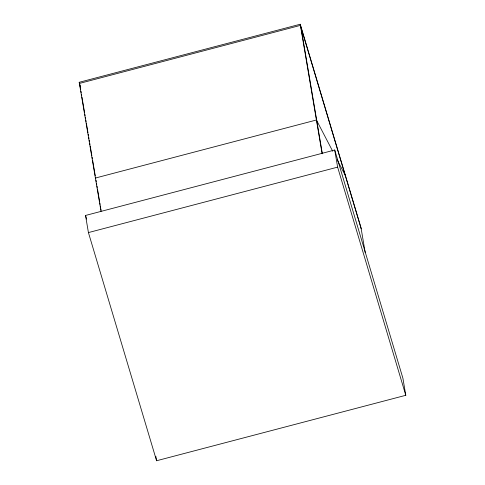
<?xml version="1.0" encoding="UTF-8"?>
<svg xmlns="http://www.w3.org/2000/svg" width="485" height="485" viewBox="0 0 485 485"><rect width="100%" height="100%" fill="white"/><g stroke="black" fill="none" stroke-linecap="round" stroke-linejoin="round"><path stroke-width="0.73" d="M101.044 211.387L79.207 82.298L300.221 24.25L360.992 227.647L365.211 252.588M85.524 215.461L334.723 150.01L402.896 378.185L405.793 395.299L156.588 460.75L88.422 232.582L85.524 215.461L86.603 219.081M88.422 232.582L337.621 167.131L334.723 150.01M332.692 151.217L316.42 119.995L95.4 178.043L95.751 178.71L95.496 177.225M337.19 159.856L345.502 175.8M361.186 228.787L300.415 25.39L79.401 83.438L80.377 86.694M337.621 167.131L405.793 395.299M79.207 82.298L79.855 84.469M300.955 27.196L322.361 153.763M300.221 24.25L322.058 153.339M155.837 456.282L156.588 460.75M79.94 85.245L80.692 89.695M80.947 91.18L81.195 92.659M81.444 94.145L81.698 95.63M81.947 97.115L84.584 112.69M84.833 114.175L85.087 115.654M85.336 117.14L85.584 118.625M85.839 120.11L86.087 121.589M86.336 123.075L87.973 132.72M88.222 134.2L88.47 135.685M88.725 137.17L88.973 138.649M89.222 140.135L89.476 141.62M89.725 143.105L89.98 144.585M90.228 146.07L91.859 155.715M92.108 157.195L92.362 158.68M92.611 160.165L95.248 175.74M96 180.177L96.248 181.651M96.497 183.124L96.745 184.591M96.994 186.064L97.242 187.537M97.491 189.004L99.607 201.511M99.855 202.985L100.104 204.452M100.353 205.925L100.601 207.392M100.85 208.865L101.098 210.338"/></g></svg>
